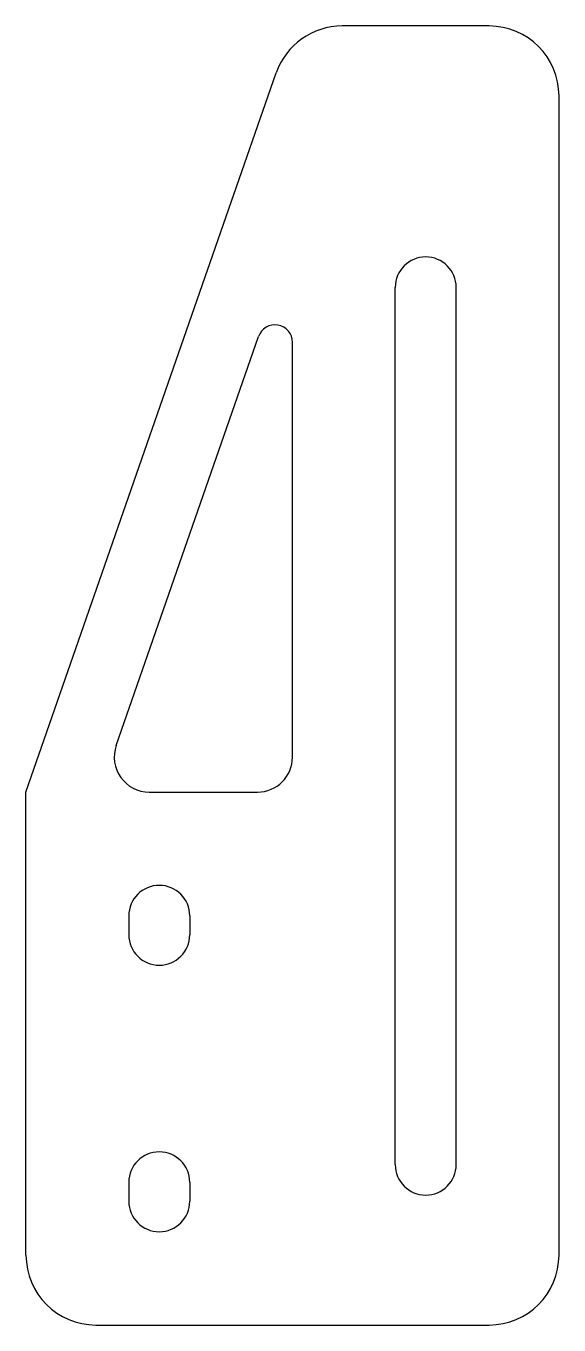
# Model space of a CAD drawing. Header units: millimetres. Extents: x 504 to 580, y 0 to 186.
import ezdxf

# ---------------------------------------------------------------- set-up
doc = ezdxf.new("R2010")
doc.units = ezdxf.units.MM

msp = doc.modelspace()

# ---------------------------------------------------------------- linework, layer by layer
at = {"color": 7, "linetype": 'Continuous', "lineweight": 25}
for p, q in [((570, 185.73), (549.01, 185.73)), ((503.8, 76.2), (539.56, 179.02)), ((580, 10), (580, 175.73)), ((556.59, 22.94), (556.59, 148.35)), ((565.31, 22.94), (565.31, 148.35)), ((516.7, 82.84), (537.04, 141.32)), ((541.9, 81.2), (541.9, 140.5)), ((503.8, 10), (503.8, 76.2)), ((521.42, 76.2), (536.9, 76.2)), ((518.49, 58.5), (518.49, 55.8)), ((527.21, 58.5), (527.21, 55.8)), ((518.49, 20.4), (518.49, 17.7)), ((527.21, 20.4), (527.21, 17.7)), ((513.8, 0), (570, 0))]:
    msp.add_line(p, q, dxfattribs=at)
for centre, radius, start, end in [((549.01, 175.73), 10, 90, 160.82), ((570, 175.73), 10, 0, 90), ((560.95, 148.35), 4.36, 0, 180), ((539.4, 140.5), 2.5, 360, 160.82), ((521.42, 81.2), 5, 160.82, 270), ((536.9, 81.2), 5, 270, 0), ((522.85, 58.5), 4.36, 0, 180), ((522.85, 55.8), 4.36, 180, 0), ((522.85, 20.4), 4.36, 0, 180), ((560.95, 22.94), 4.36, 180, 0), ((522.85, 17.7), 4.36, 180, 0), ((513.8, 10), 10, 180, 270), ((570, 10), 10, 270, 0)]:
    msp.add_arc(centre, radius, start, end, dxfattribs=at)

doc.saveas('drawing.dxf')
